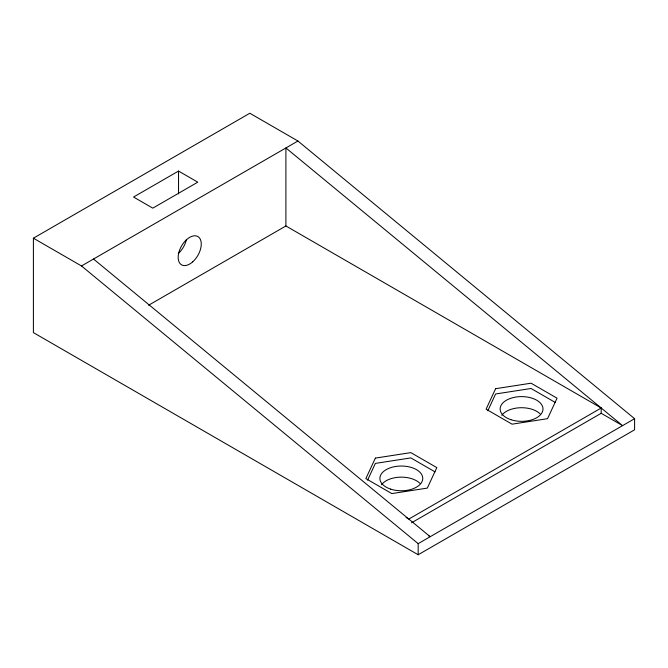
<?xml version="1.0" encoding="UTF-8"?>
<svg xmlns="http://www.w3.org/2000/svg" width="668" height="668" viewBox="0 0 668 668"><rect width="100%" height="100%" fill="white"/><g stroke="black" fill="none" stroke-linecap="round" stroke-linejoin="round"><path stroke-width="1" d="M367.584 480.158L375.366 463.4L410.837 457.914L435.018 471.875M487.824 410.736L495.606 393.978L531.077 388.492L555.258 402.453M33.4 238.2L249.832 113.243L297.928 141.015L634.6 418.694L634.6 429.8L418.168 554.757L33.4 332.614L33.4 238.2L81.496 265.964L418.168 543.652L418.168 554.757M178.54 171.066L133.55 197.035L152.788 208.149L197.778 182.172L178.54 171.066L178.54 193.929M81.496 265.964L297.928 141.015M148.613 305.234L285.904 225.968L601.2 408.006L601.2 413.292L411.53 522.802M601.2 408.006L408.816 519.078L406.102 517.508M418.168 543.652L634.6 418.694M601.2 413.292L622.576 425.633L285.904 147.954L285.904 225.968M428.413 535.678L430.192 536.705L93.52 259.025M501.777 415.346A21.426 12.366 0 0 1 520.172 407.739A21.426 12.366 0 0 1 540.128 413.893M381.537 484.768A21.426 12.366 0 0 1 399.932 477.161A21.426 12.366 0 0 1 419.888 483.315M186.43 239.378A16.324 9.427 -60 0 1 178.272 253.514M375.366 458.106L365.855 478.597L391.832 493.585L427.303 488.099L436.814 467.617L410.837 452.62L375.366 458.106M495.606 388.692L486.095 409.175L512.072 424.172L547.543 418.677L557.054 398.195L531.077 383.198L495.606 388.692M192.701 261.848A16.324 9.427 -60 0 0 197.878 236.555A16.324 9.427 -60 0 0 178.565 253.681A16.324 9.427 -60 0 0 192.701 261.848M390.621 489.11A21.426 12.366 0 0 0 422.76 478.397A21.426 12.366 0 0 0 390.621 467.683A21.426 12.366 0 0 0 390.621 489.11M510.861 419.688A21.426 12.366 0 0 0 543 408.975A21.426 12.366 0 0 0 510.861 398.262A21.426 12.366 0 0 0 510.861 419.688"/></g></svg>
